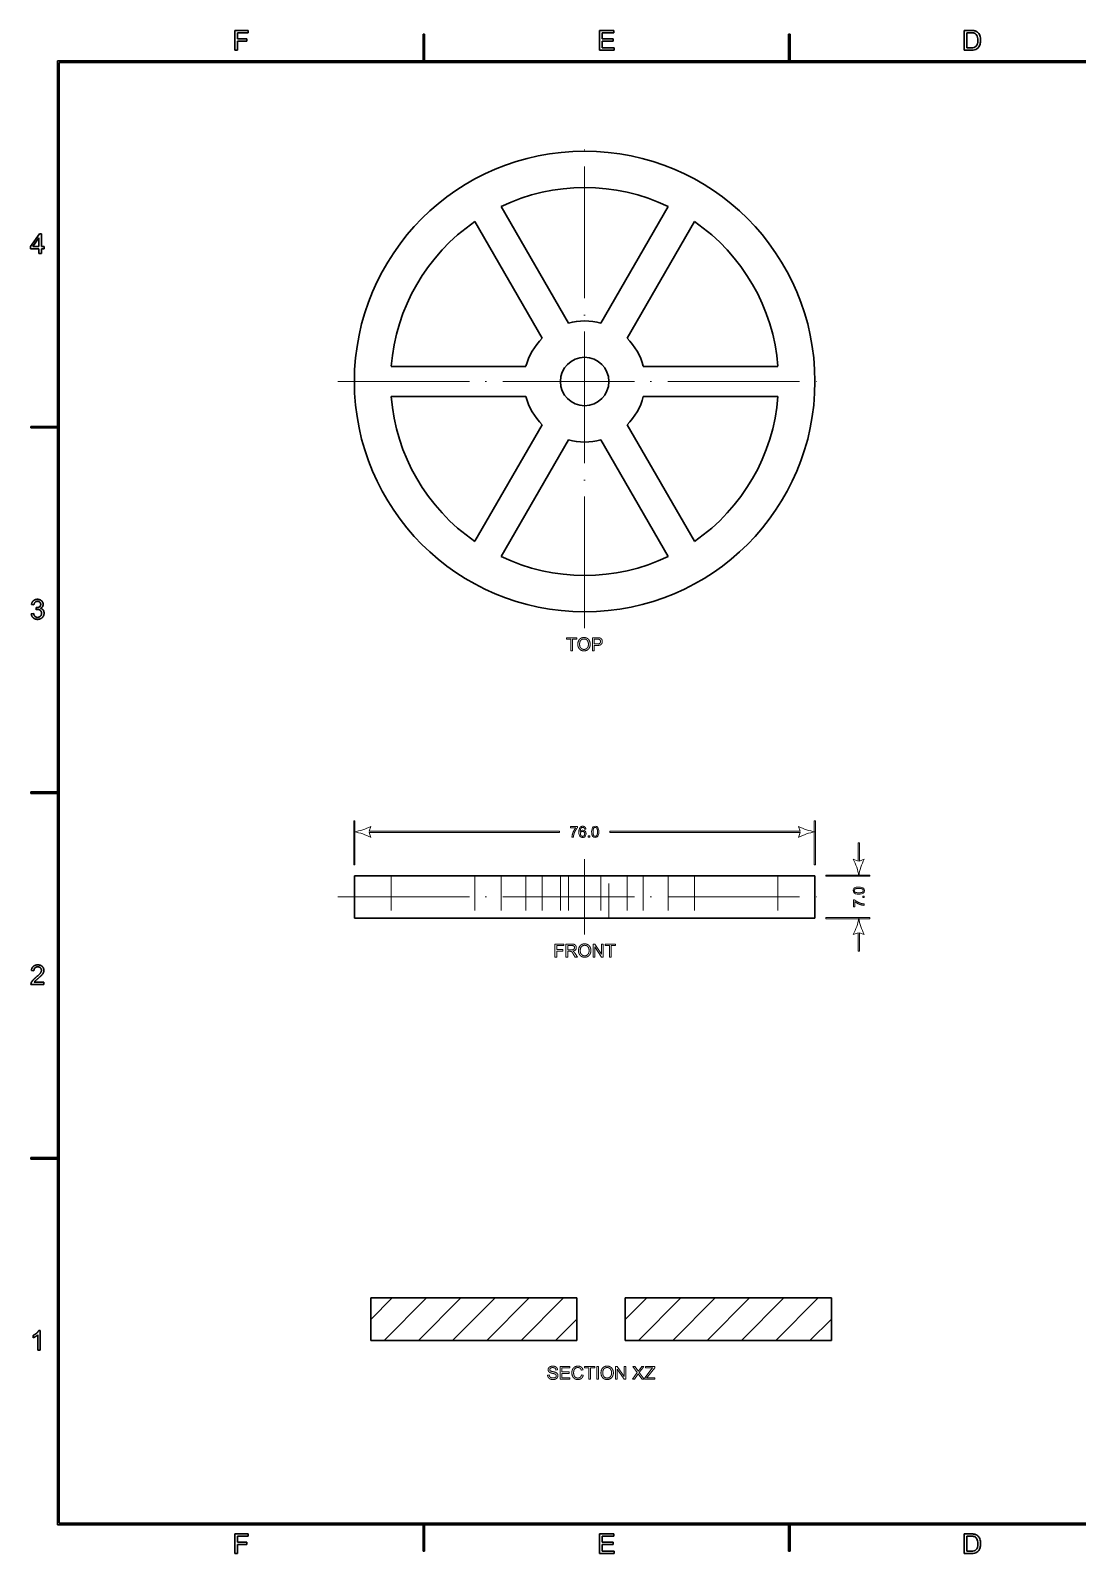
# Model space of a CAD drawing. Header units: millimetres. Extents: x -205 to 205, y -139 to 139.
# Drawn here: x -205.1 to -14.1, y -138.7 to 139 of the extents above; entities that cross this region are included whole.
import ezdxf

# ---------------------------------------------------------------- set-up
doc = ezdxf.new("R2010")
doc.units = ezdxf.units.MM
doc.linetypes.add('ACAD_ISO04W100', pattern=[30, 24, -3, 0, -3])
doc.linetypes.add('HIDDEN', pattern=[9.525, 6.35, -3.175])
for name, color, linetype, lineweight in [('center', 7, 'ACAD_ISO04W100', 13), ('dimensions', 7, 'Continuous', 18), ('hatch', 7, 'Continuous', 13), ('hidden', 7, 'HIDDEN', 18), ('visible', 7, 'Continuous', 30)]:
    doc.layers.add(name, color=color, linetype=linetype, lineweight=lineweight)

msp = doc.modelspace()

# ---------------------------------------------------------------- linework, layer by layer
at = {"layer": 'center'}
for p, q in [((-104, 30), (-104, 120)), ((-149, 75), (-59, 75)), ((-104, -25.87), (-104, -12.13)), ((-149, -19), (-59, -19))]:
    msp.add_line(p, q, dxfattribs=at)
at = {"layer": 'dimensions'}
for p, q in [((-107.28, 28.27), (-107.28, 27.99)), ((-105.41, 28.27), (-107.28, 28.27)), ((-107.28, 27.99), (-106.51, 27.99)), ((-106.51, 27.99), (-106.51, 25.91)), ((-106.19, 27.99), (-105.41, 27.99)), ((-106.19, 25.91), (-106.19, 27.99)), ((-105.41, 27.99), (-105.41, 28.27)), ((-102.58, 28.27), (-102.58, 25.91)), ((-101.69, 28.27), (-102.58, 28.27)), ((-102.27, 27.15), (-102.27, 27.99)), ((-102.27, 27.99), (-101.67, 27.99)), ((-106.51, 25.91), (-106.19, 25.91)), ((-102.58, 25.91), (-102.27, 25.91)), ((-101.66, 27.15), (-102.27, 27.15)), ((-102.27, 26.87), (-101.67, 26.87)), ((-102.27, 25.91), (-102.27, 26.87)), ((-146.11, -5.13), (-146.11, -13.13)), ((-145.89, -5.13), (-146.11, -5.13)), ((-145.89, -13.13), (-145.89, -5.13)), ((-62.11, -5.13), (-62.11, -13.13)), ((-61.89, -5.13), (-62.11, -5.13)), ((-61.89, -13.13), (-61.89, -5.13)), ((-143.33, -7.02), (-143, -6.13)), ((-108.59, -7.02), (-143.33, -7.02)), ((-143, -8.13), (-143.33, -7.24)), ((-143.33, -7.24), (-108.59, -7.24)), ((-108.59, -7.24), (-108.59, -7.02)), ((-106.59, -6.14), (-106.59, -6.38)), ((-105.29, -6.14), (-106.59, -6.14)), ((-106.59, -6.38), (-105.61, -6.38)), ((-106.31, -8.12), (-106.06, -8.12)), ((-105.29, -6.33), (-105.29, -6.14)), ((-104.02, -6.63), (-103.77, -6.61)), ((-103.36, -7.84), (-103.36, -8.12)), ((-103.08, -7.84), (-103.36, -7.84)), ((-103.36, -8.12), (-103.08, -8.12)), ((-103.08, -8.12), (-103.08, -7.84)), ((-64.67, -7.02), (-99.41, -7.02)), ((-99.41, -7.02), (-99.41, -7.24)), ((-99.41, -7.24), (-64.67, -7.24)), ((-65, -6.13), (-64.67, -7.02)), ((-64.67, -7.24), (-65, -8.13)), ((-53.89, -9.13), (-54.11, -9.13)), ((-54.11, -9.13), (-54.11, -12.47)), ((-53.89, -12.47), (-53.89, -9.13)), ((-146.11, -13.13), (-145.89, -13.13)), ((-62.11, -13.13), (-61.89, -13.13)), ((-54.11, -12.47), (-55, -12.13)), ((-53, -12.13), (-53.89, -12.47)), ((-52, -15.02), (-60, -15.02)), ((-60, -15.02), (-60, -15.24)), ((-60, -15.24), (-52, -15.24)), ((-52, -15.24), (-52, -15.02)), ((-53.29, -18.85), (-53.29, -19.13)), ((-53.01, -18.85), (-53.29, -18.85)), ((-53.29, -19.13), (-53.01, -19.13)), ((-53.01, -19.13), (-53.01, -18.85)), ((-54.99, -19.52), (-54.99, -20.81)), ((-54.8, -19.52), (-54.99, -19.52)), ((-54.99, -20.81), (-54.75, -20.81)), ((-54.75, -20.81), (-54.75, -19.83)), ((-53.01, -20.53), (-53.01, -20.28)), ((-52, -22.76), (-60, -22.76)), ((-60, -22.76), (-60, -22.98)), ((-60, -22.98), (-52, -22.98)), ((-52, -22.98), (-52, -22.76)), ((-109.41, -27.6), (-109.41, -29.96)), ((-107.82, -27.6), (-109.41, -27.6)), ((-107.82, -27.88), (-107.82, -27.6)), ((-107.41, -27.6), (-107.41, -29.96)), ((-106.36, -27.6), (-107.41, -27.6)), ((-102.47, -27.6), (-102.47, -29.96)), ((-102.14, -27.6), (-102.47, -27.6)), ((-100.9, -29.45), (-102.14, -27.6)), ((-100.9, -27.6), (-100.9, -29.45)), ((-100.6, -27.6), (-100.9, -27.6)), ((-100.6, -29.96), (-100.6, -27.6)), ((-100.26, -27.6), (-100.26, -27.88)), ((-98.38, -27.6), (-100.26, -27.6)), ((-98.38, -27.88), (-98.38, -27.6)), ((-55, -25.87), (-54.11, -25.53)), ((-54.11, -25.53), (-54.11, -28.87)), ((-53.89, -28.87), (-53.89, -25.53)), ((-53.89, -25.53), (-53, -25.87)), ((-109.41, -29.96), (-109.1, -29.96)), ((-109.1, -27.88), (-107.82, -27.88)), ((-109.1, -28.61), (-109.1, -27.88)), ((-107.99, -28.61), (-109.1, -28.61)), ((-109.1, -28.89), (-107.99, -28.89)), ((-109.1, -29.96), (-109.1, -28.89)), ((-107.99, -28.89), (-107.99, -28.61)), ((-107.41, -29.96), (-107.09, -29.96)), ((-107.09, -28.64), (-107.09, -27.86)), ((-107.09, -27.86), (-106.35, -27.86)), ((-106.42, -28.64), (-107.09, -28.64)), ((-107.09, -28.91), (-106.73, -28.91)), ((-107.09, -29.96), (-107.09, -28.91)), ((-106.03, -29.47), (-105.72, -29.96)), ((-105.33, -29.96), (-105.74, -29.32)), ((-105.72, -29.96), (-105.33, -29.96)), ((-102.47, -29.96), (-102.17, -29.96)), ((-102.17, -28.1), (-100.92, -29.96)), ((-102.17, -29.96), (-102.17, -28.1)), ((-100.92, -29.96), (-100.6, -29.96)), ((-100.26, -27.88), (-99.48, -27.88)), ((-99.48, -27.88), (-99.48, -29.96)), ((-99.48, -29.96), (-99.17, -29.96)), ((-99.17, -27.88), (-98.38, -27.88)), ((-99.17, -29.96), (-99.17, -27.88)), ((-54.11, -28.87), (-53.89, -28.87)), ((-109.24, -105.28), (-108.94, -105.26)), ((-108.44, -104.6), (-108.44, -106.96)), ((-106.73, -104.6), (-108.44, -104.6)), ((-108.13, -104.88), (-106.73, -104.88)), ((-108.13, -105.6), (-108.13, -104.88)), ((-106.73, -104.88), (-106.73, -104.6)), ((-104.59, -105.32), (-104.29, -105.24)), ((-104.04, -104.6), (-104.04, -104.88)), ((-102.17, -104.6), (-104.04, -104.6)), ((-104.04, -104.88), (-103.26, -104.88)), ((-103.26, -104.88), (-103.26, -106.96)), ((-102.95, -104.88), (-102.17, -104.88)), ((-102.95, -106.96), (-102.95, -104.88)), ((-102.17, -104.88), (-102.17, -104.6)), ((-101.79, -104.6), (-101.79, -106.96)), ((-101.48, -104.6), (-101.79, -104.6)), ((-101.48, -106.96), (-101.48, -104.6)), ((-98.36, -104.6), (-98.36, -106.96)), ((-98.04, -104.6), (-98.36, -104.6)), ((-98.06, -105.1), (-96.82, -106.96)), ((-98.06, -106.96), (-98.06, -105.1)), ((-96.8, -106.45), (-98.04, -104.6)), ((-96.8, -104.6), (-96.8, -106.45)), ((-96.5, -104.6), (-96.8, -104.6)), ((-96.5, -106.96), (-96.5, -104.6)), ((-95.19, -104.6), (-94.39, -105.73)), ((-94.82, -104.6), (-95.19, -104.6)), ((-94.39, -105.2), (-94.82, -104.6)), ((-94.03, -105.71), (-93.2, -104.6)), ((-93.54, -104.6), (-94.02, -105.22)), ((-93.2, -104.6), (-93.54, -104.6)), ((-91.84, -105.16), (-93.05, -106.67)), ((-92.91, -104.6), (-92.91, -104.88)), ((-91.22, -104.6), (-92.91, -104.6)), ((-92.91, -104.88), (-91.59, -104.88)), ((-92.55, -106.51), (-91.22, -104.88)), ((-91.22, -104.88), (-91.22, -104.6)), ((-110.46, -106.17), (-110.75, -106.2)), ((-108.44, -106.96), (-106.68, -106.96)), ((-106.82, -105.6), (-108.13, -105.6)), ((-108.13, -105.88), (-106.82, -105.88)), ((-108.13, -106.68), (-108.13, -105.88)), ((-106.68, -106.68), (-108.13, -106.68)), ((-106.82, -105.88), (-106.82, -105.6)), ((-106.68, -106.96), (-106.68, -106.68)), ((-104.25, -106.21), (-104.56, -106.13)), ((-103.26, -106.96), (-102.95, -106.96)), ((-101.79, -106.96), (-101.48, -106.96)), ((-98.36, -106.96), (-98.06, -106.96)), ((-96.82, -106.96), (-96.5, -106.96)), ((-94.39, -105.73), (-95.3, -106.96)), ((-95.3, -106.96), (-94.93, -106.96)), ((-94.93, -106.96), (-94.33, -106.14)), ((-94.12, -106.12), (-93.52, -106.96)), ((-93.14, -106.96), (-94.03, -105.71)), ((-93.52, -106.96), (-93.14, -106.96)), ((-93.05, -106.67), (-93.05, -106.96)), ((-93.05, -106.96), (-91.18, -106.96)), ((-92.69, -106.68), (-92.55, -106.51)), ((-91.18, -106.68), (-92.69, -106.68)), ((-91.18, -106.96), (-91.18, -106.68))]:
    msp.add_line(p, q, dxfattribs=at)
for centre, start, end in [((-147.67, 2.87), -80.5377, -62.5924), ((-147.67, -17.13), 62.5924, 80.5377), ((-60.33, 2.87), -117.4076, -99.4623), ((-60.33, -17.13), 99.4623, 117.4076), ((-64, -16.8), 9.4623, 27.4076), ((-44, -16.8), 152.5924, 170.5377), ((-64, -21.2), -27.4076, -9.4623), ((-44, -21.2), -170.5377, -152.5924)]:
    msp.add_arc(centre, 10.14, start, end, dxfattribs=at)
for points in [[(-105.25, 27.06), (-105.25, 27.65), (-104.93, 27.98)], [(-104.93, 27.98), (-104.61, 28.31), (-104.12, 28.31)], [(-104.68, 27.82), (-104.92, 27.59), (-104.92, 27.06)], [(-104.11, 28.04), (-104.45, 28.04), (-104.68, 27.82)], [(-104.12, 28.31), (-103.79, 28.31), (-103.53, 28.16)], [(-103.69, 27.93), (-103.88, 28.04), (-104.11, 28.04)], [(-103.41, 27.59), (-103.5, 27.81), (-103.69, 27.93)], [(-103.53, 28.16), (-103.26, 28), (-103.13, 27.72)], [(-101.69, 28.27), (-101.46, 28.27), (-101.33, 28.25)], [(-101.38, 27.97), (-101.45, 27.99), (-101.67, 27.99)], [(-101.18, 27.83), (-101.25, 27.94), (-101.38, 27.97)], [(-101.33, 28.25), (-101.16, 28.22), (-101.04, 28.14)], [(-101.1, 27.58), (-101.1, 27.73), (-101.18, 27.83)], [(-101.04, 28.14), (-100.92, 28.06), (-100.85, 27.91)], [(-100.85, 27.91), (-100.78, 27.76), (-100.78, 27.59)], [(-105.11, 26.47), (-105.25, 26.75), (-105.25, 27.06)], [(-104.71, 26.03), (-104.98, 26.19), (-105.11, 26.47)], [(-104.92, 27.06), (-104.92, 26.63), (-104.69, 26.38)], [(-104.12, 25.87), (-104.45, 25.87), (-104.71, 26.03)], [(-104.69, 26.38), (-104.46, 26.14), (-104.12, 26.14)], [(-104.12, 26.14), (-103.77, 26.14), (-103.54, 26.39)], [(-103.54, 26.02), (-103.81, 25.87), (-104.12, 25.87)], [(-103.54, 26.39), (-103.31, 26.63), (-103.31, 27.09)], [(-103.13, 26.44), (-103.28, 26.16), (-103.54, 26.02)], [(-103.31, 27.09), (-103.31, 27.38), (-103.41, 27.59)], [(-103.13, 27.72), (-102.99, 27.44), (-102.99, 27.09)], [(-102.99, 27.09), (-102.99, 26.73), (-103.13, 26.44)], [(-100.97, 27.08), (-101.16, 26.87), (-101.67, 26.87)], [(-101.66, 27.15), (-101.36, 27.15), (-101.23, 27.26)], [(-101.23, 27.26), (-101.1, 27.37), (-101.1, 27.58)], [(-100.78, 27.59), (-100.78, 27.29), (-100.97, 27.08)], [(-105.96, -7.57), (-106.04, -7.82), (-106.06, -8.12)], [(-104.02, -6.63), (-104.05, -6.48), (-104.11, -6.42)], [(-53.56, -20.19), (-53.31, -20.26), (-53.01, -20.28)], [(-106.36, -27.6), (-106.04, -27.6), (-105.88, -27.66)], [(-105.88, -27.66), (-105.72, -27.72), (-105.62, -27.88)], [(-104.81, -27.89), (-104.49, -27.55), (-103.99, -27.55)], [(-103.99, -27.55), (-103.67, -27.55), (-103.4, -27.71)], [(-103.4, -27.71), (-103.14, -27.87), (-103, -28.15)], [(-106.56, -28.92), (-106.61, -28.91), (-106.73, -28.91)], [(-106.42, -28.98), (-106.49, -28.94), (-106.56, -28.92)], [(-106.42, -28.64), (-106.21, -28.64), (-106.09, -28.59)], [(-106.26, -29.14), (-106.35, -29.03), (-106.42, -28.98)], [(-105.96, -27.97), (-106.08, -27.86), (-106.35, -27.86)], [(-106.03, -29.47), (-106.17, -29.25), (-106.26, -29.14)], [(-105.68, -28.66), (-105.84, -28.84), (-106.18, -28.88)], [(-106.18, -28.88), (-106.06, -28.94), (-106, -29)], [(-106.09, -28.59), (-105.97, -28.55), (-105.9, -28.45)], [(-106, -29), (-105.86, -29.13), (-105.74, -29.32)], [(-105.84, -28.24), (-105.84, -28.07), (-105.96, -27.97)], [(-105.9, -28.45), (-105.84, -28.36), (-105.84, -28.24)], [(-105.52, -28.24), (-105.52, -28.49), (-105.68, -28.66)], [(-105.62, -27.88), (-105.52, -28.05), (-105.52, -28.24)], [(-105.12, -28.81), (-105.12, -28.22), (-104.81, -27.89)], [(-104.99, -29.4), (-105.12, -29.12), (-105.12, -28.81)], [(-104.59, -29.84), (-104.85, -29.68), (-104.99, -29.4)], [(-104.56, -28.05), (-104.8, -28.28), (-104.8, -28.81)], [(-104.8, -28.81), (-104.8, -29.24), (-104.57, -29.49)], [(-103.99, -30), (-104.33, -30), (-104.59, -29.84)], [(-104.57, -29.49), (-104.34, -29.73), (-104, -29.73)], [(-103.99, -27.82), (-104.32, -27.82), (-104.56, -28.05)], [(-104, -29.73), (-103.64, -29.73), (-103.42, -29.48)], [(-103.57, -27.94), (-103.76, -27.82), (-103.99, -27.82)], [(-103.42, -29.85), (-103.69, -30), (-103.99, -30)], [(-103.28, -28.28), (-103.38, -28.06), (-103.57, -27.94)], [(-103.42, -29.48), (-103.19, -29.23), (-103.19, -28.78)], [(-103.01, -29.42), (-103.15, -29.71), (-103.42, -29.85)], [(-103.19, -28.78), (-103.19, -28.49), (-103.28, -28.28)], [(-102.86, -28.78), (-102.86, -29.14), (-103.01, -29.42)], [(-103, -28.15), (-102.86, -28.43), (-102.86, -28.78)], [(-110.66, -105.21), (-110.66, -105.03), (-110.56, -104.87)], [(-110.58, -105.5), (-110.66, -105.37), (-110.66, -105.21)], [(-110.33, -105.72), (-110.5, -105.63), (-110.58, -105.5)], [(-110.56, -104.87), (-110.46, -104.72), (-110.26, -104.64)], [(-110.23, -104.94), (-110.36, -105.04), (-110.36, -105.19)], [(-110.36, -105.19), (-110.36, -105.31), (-110.27, -105.4)], [(-110.27, -105.4), (-110.18, -105.48), (-109.8, -105.56)], [(-110.26, -104.64), (-110.07, -104.56), (-109.83, -104.56)], [(-109.82, -104.83), (-110.1, -104.83), (-110.23, -104.94)], [(-109.83, -104.56), (-109.57, -104.56), (-109.37, -104.64)], [(-109.41, -104.95), (-109.55, -104.83), (-109.82, -104.83)], [(-109.24, -105.28), (-109.27, -105.06), (-109.41, -104.95)], [(-109.37, -104.64), (-109.17, -104.73), (-109.06, -104.89)], [(-109.06, -104.89), (-108.95, -105.05), (-108.94, -105.26)], [(-106.33, -105.76), (-106.33, -105.39), (-106.19, -105.12)], [(-106.19, -105.12), (-106.05, -104.84), (-105.79, -104.7)], [(-105.94, -105.3), (-106.01, -105.52), (-106.01, -105.76)], [(-105.68, -104.95), (-105.86, -105.08), (-105.94, -105.3)], [(-105.79, -104.7), (-105.53, -104.56), (-105.22, -104.56)], [(-105.23, -104.82), (-105.5, -104.82), (-105.68, -104.95)], [(-104.83, -104.94), (-104.99, -104.82), (-105.23, -104.82)], [(-105.22, -104.56), (-104.86, -104.56), (-104.62, -104.74)], [(-104.59, -105.32), (-104.68, -105.06), (-104.83, -104.94)], [(-104.62, -104.74), (-104.38, -104.92), (-104.29, -105.24)], [(-101.02, -105.81), (-101.02, -105.22), (-100.71, -104.89)], [(-100.71, -104.89), (-100.39, -104.55), (-99.89, -104.55)], [(-100.46, -105.05), (-100.7, -105.28), (-100.7, -105.81)], [(-99.89, -104.82), (-100.22, -104.82), (-100.46, -105.05)], [(-99.89, -104.55), (-99.57, -104.55), (-99.3, -104.71)], [(-99.47, -104.94), (-99.66, -104.82), (-99.89, -104.82)], [(-99.18, -105.28), (-99.28, -105.06), (-99.47, -104.94)], [(-99.3, -104.71), (-99.04, -104.87), (-98.9, -105.15)], [(-99.09, -105.78), (-99.09, -105.49), (-99.18, -105.28)], [(-98.9, -105.15), (-98.76, -105.43), (-98.76, -105.78)], [(-94.39, -105.2), (-94.26, -105.39), (-94.2, -105.49)], [(-94.2, -105.49), (-94.12, -105.36), (-94.02, -105.22)], [(-91.84, -105.16), (-91.71, -104.99), (-91.59, -104.88)], [(-110.62, -106.62), (-110.75, -106.44), (-110.75, -106.2)], [(-110.28, -106.91), (-110.5, -106.81), (-110.62, -106.62)], [(-110.46, -106.17), (-110.44, -106.35), (-110.36, -106.46)], [(-110.36, -106.46), (-110.28, -106.58), (-110.12, -106.65)], [(-109.87, -105.87), (-110.2, -105.79), (-110.33, -105.72)], [(-109.75, -107), (-110.07, -107), (-110.28, -106.91)], [(-110.12, -106.65), (-109.96, -106.72), (-109.76, -106.72)], [(-109.45, -105.98), (-109.55, -105.95), (-109.87, -105.87)], [(-109.8, -105.56), (-109.42, -105.65), (-109.27, -105.71)], [(-109.76, -106.72), (-109.58, -106.72), (-109.44, -106.67)], [(-109.29, -106.91), (-109.49, -107), (-109.75, -107)], [(-109.24, -106.12), (-109.3, -106.04), (-109.45, -105.98)], [(-109.44, -106.67), (-109.31, -106.61), (-109.24, -106.52)], [(-108.98, -106.65), (-109.09, -106.81), (-109.29, -106.91)], [(-109.27, -105.71), (-109.07, -105.81), (-108.97, -105.96)], [(-109.17, -106.32), (-109.17, -106.21), (-109.24, -106.12)], [(-109.24, -106.52), (-109.17, -106.43), (-109.17, -106.32)], [(-108.87, -106.29), (-108.87, -106.48), (-108.98, -106.65)], [(-108.97, -105.96), (-108.87, -106.1), (-108.87, -106.29)], [(-106.21, -106.39), (-106.33, -106.1), (-106.33, -105.76)], [(-105.85, -106.84), (-106.08, -106.69), (-106.21, -106.39)], [(-106.01, -105.76), (-106.01, -106.06), (-105.92, -106.28)], [(-105.92, -106.28), (-105.84, -106.51), (-105.65, -106.62)], [(-105.22, -107), (-105.61, -107), (-105.85, -106.84)], [(-105.65, -106.62), (-105.47, -106.73), (-105.25, -106.73)], [(-105.25, -106.73), (-104.99, -106.73), (-104.81, -106.58)], [(-104.6, -106.8), (-104.86, -107), (-105.22, -107)], [(-104.81, -106.58), (-104.62, -106.43), (-104.56, -106.13)], [(-104.25, -106.21), (-104.34, -106.59), (-104.6, -106.8)], [(-100.89, -106.4), (-101.02, -106.12), (-101.02, -105.81)], [(-100.49, -106.84), (-100.75, -106.68), (-100.89, -106.4)], [(-100.7, -105.81), (-100.7, -106.24), (-100.47, -106.49)], [(-99.89, -107), (-100.23, -107), (-100.49, -106.84)], [(-100.47, -106.49), (-100.24, -106.73), (-99.9, -106.73)], [(-99.9, -106.73), (-99.54, -106.73), (-99.31, -106.48)], [(-99.32, -106.85), (-99.59, -107), (-99.89, -107)], [(-98.91, -106.42), (-99.05, -106.71), (-99.32, -106.85)], [(-99.31, -106.48), (-99.09, -106.23), (-99.09, -105.78)], [(-98.76, -105.78), (-98.76, -106.14), (-98.91, -106.42)], [(-94.22, -105.96), (-94.3, -106.09), (-94.33, -106.14)], [(-94.12, -106.12), (-94.17, -106.04), (-94.22, -105.96)]]:
    msp.add_open_spline(points, degree=2, dxfattribs=at)
for points, degree, knots in [([(-105.61, -6.38), (-105.8, -6.59), (-105.96, -6.9), (-106.13, -7.21), (-106.22, -7.55), (-106.31, -7.88), (-106.31, -8.12)], 2, [0, 0, 0, 1, 1, 2, 2, 3, 3, 3]), ([(-105.96, -7.57), (-105.86, -7.21), (-105.67, -6.88), (-105.49, -6.54), (-105.29, -6.33)], 2, [0, 0, 0, 1, 1, 2, 2, 2]), ([(-104.85, -6.34), (-104.99, -6.51), (-105.06, -6.8), (-105.06, -7.18), (-105.06, -7.53), (-105, -7.78), (-104.87, -7.93), (-104.74, -8.08), (-104.57, -8.15), (-104.37, -8.15), (-104.25, -8.15), (-104.14, -8.13), (-104.04, -8.07), (-103.95, -8.01), (-103.87, -7.93), (-103.82, -7.82), (-103.77, -7.71), (-103.74, -7.6), (-103.74, -7.47), (-103.74, -7.28), (-103.8, -7.12), (-103.91, -7), (-104.03, -6.88), (-104.17, -6.82), (-104.33, -6.82), (-104.52, -6.82), (-104.7, -6.91), (-104.82, -7.09)], 3, [0, 0, 0, 0, 1, 1, 1, 1.894118, 1.894118, 1.894118, 2.788235, 2.788235, 2.788235, 3.312784, 3.312784, 3.312784, 3.837333, 3.837333, 3.837333, 4.361882, 4.361882, 4.361882, 5.160109, 5.160109, 5.160109, 5.958336, 5.958336, 5.958336, 6.871862, 6.871862, 6.871862, 6.871862]), ([(-103.77, -6.61), (-103.8, -6.37), (-103.95, -6.24), (-104.11, -6.11), (-104.34, -6.11), (-104.66, -6.11), (-104.85, -6.34)], 2, [0, 0, 0, 1, 1, 2, 2, 3.34104, 3.34104, 3.34104]), ([(-104.82, -7.09), (-104.81, -6.79), (-104.75, -6.62), (-104.68, -6.46), (-104.56, -6.38)], 2, [0, 0, 0, 1, 1, 2, 2, 2]), ([(-104.78, -7.47), (-104.78, -7.28), (-104.66, -7.16), (-104.55, -7.04), (-104.38, -7.04), (-104.21, -7.04), (-104.1, -7.16), (-103.99, -7.28), (-103.99, -7.48), (-103.99, -7.7), (-104.1, -7.83), (-104.21, -7.95), (-104.37, -7.95), (-104.48, -7.95), (-104.57, -7.89), (-104.67, -7.83), (-104.72, -7.71), (-104.78, -7.6), (-104.78, -7.47)], 2, [0, 0, 0, 1, 1, 2, 2, 3.008197, 3.008197, 4.016393, 4.016393, 5.064387, 5.064387, 6.112381, 6.112381, 6.82943, 6.82943, 7.546478, 7.546478, 8.263527, 8.263527, 8.263527]), ([(-104.56, -6.38), (-104.48, -6.31), (-104.36, -6.31), (-104.21, -6.31), (-104.11, -6.42)], 2, [0, 0, 0, 1, 1, 2.244186, 2.244186, 2.244186]), ([(-102.52, -7.95), (-102.41, -8.09), (-102.26, -8.15), (-102.06, -8.15), (-101.77, -8.16), (-101.58, -7.99), (-101.48, -7.7), (-101.43, -7.56), (-101.41, -7.37), (-101.41, -7.13), (-101.41, -6.93), (-101.42, -6.78), (-101.45, -6.66), (-101.51, -6.42), (-101.62, -6.26), (-101.78, -6.17), (-101.86, -6.13), (-101.95, -6.11), (-102.06, -6.11), (-102.21, -6.11), (-102.33, -6.15), (-102.42, -6.23), (-102.52, -6.3), (-102.59, -6.42), (-102.64, -6.56), (-102.69, -6.7), (-102.72, -6.9), (-102.72, -7.13), (-102.72, -7.51), (-102.65, -7.78), (-102.52, -7.95)], 3, [0, 0, 0, 0, 1, 1, 1, 2.518868, 2.518868, 2.518868, 3.278302, 3.278302, 3.278302, 3.919994, 3.919994, 3.919994, 5.203379, 5.203379, 5.203379, 5.845071, 5.845071, 5.845071, 6.715162, 6.715162, 6.715162, 7.585253, 7.585253, 7.585253, 8.455345, 8.455345, 8.455345, 9.837451, 9.837451, 9.837451, 9.837451]), ([(-102.34, -6.46), (-102.23, -6.31), (-102.06, -6.31), (-101.89, -6.31), (-101.78, -6.47), (-101.66, -6.64), (-101.66, -7.13), (-101.66, -7.62), (-101.78, -7.79), (-101.89, -7.95), (-102.06, -7.95), (-102.23, -7.95), (-102.35, -7.79), (-102.46, -7.63), (-102.46, -7.13), (-102.46, -6.64), (-102.34, -6.46)], 2, [0, 0, 0, 1, 1, 2.016129, 2.016129, 3.032258, 3.032258, 4.042773, 4.042773, 5.053288, 5.053288, 6.063803, 6.063803, 7.074318, 7.074318, 8.084833, 8.084833, 8.084833]), ([(-53.18, -18.3), (-53.05, -18.19), (-52.98, -18.03), (-52.98, -17.84), (-52.97, -17.55), (-53.14, -17.36), (-53.43, -17.26), (-53.57, -17.21), (-53.76, -17.19), (-54, -17.19), (-54.2, -17.19), (-54.36, -17.2), (-54.47, -17.23), (-54.71, -17.29), (-54.87, -17.39), (-54.96, -17.56), (-55, -17.64), (-55.02, -17.73), (-55.02, -17.84), (-55.02, -17.99), (-54.98, -18.11), (-54.91, -18.2), (-54.83, -18.3), (-54.72, -18.37), (-54.57, -18.42), (-54.43, -18.47), (-54.24, -18.49), (-54, -18.49), (-53.62, -18.49), (-53.35, -18.43), (-53.18, -18.3)], 3, [0, 0, 0, 0, 1, 1, 1, 2.518868, 2.518868, 2.518868, 3.278302, 3.278302, 3.278302, 3.919994, 3.919994, 3.919994, 5.203379, 5.203379, 5.203379, 5.845071, 5.845071, 5.845071, 6.715162, 6.715162, 6.715162, 7.585253, 7.585253, 7.585253, 8.455345, 8.455345, 8.455345, 9.837451, 9.837451, 9.837451, 9.837451]), ([(-54.68, -18.11), (-54.82, -18.01), (-54.82, -17.84), (-54.82, -17.67), (-54.66, -17.56), (-54.49, -17.44), (-54, -17.44), (-53.51, -17.44), (-53.34, -17.56), (-53.18, -17.67), (-53.18, -17.84), (-53.18, -18.01), (-53.34, -18.13), (-53.51, -18.24), (-54, -18.24), (-54.49, -18.24), (-54.68, -18.11)], 2, [0, 0, 0, 1, 1, 2.016129, 2.016129, 3.032258, 3.032258, 4.042773, 4.042773, 5.053288, 5.053288, 6.063803, 6.063803, 7.074318, 7.074318, 8.084833, 8.084833, 8.084833]), ([(-53.56, -20.19), (-53.92, -20.08), (-54.26, -19.89), (-54.59, -19.71), (-54.8, -19.52)], 2, [0, 0, 0, 1, 1, 2, 2, 2]), ([(-54.75, -19.83), (-54.54, -20.02), (-54.23, -20.18), (-53.92, -20.35), (-53.58, -20.44), (-53.25, -20.53), (-53.01, -20.53)], 2, [0, 0, 0, 1, 1, 2, 2, 3, 3, 3])]:
    msp.add_open_spline(points, degree=degree, knots=knots, dxfattribs=at)
at = {"layer": 'hatch'}
for p, q in [((-143, -96.03), (-139.1, -92.13)), ((-140.58, -99.87), (-132.85, -92.13)), ((-134.33, -99.87), (-126.59, -92.13)), ((-128.08, -99.87), (-120.34, -92.13)), ((-121.83, -99.87), (-114.09, -92.13)), ((-115.57, -99.87), (-107.84, -92.13)), ((-96.58, -96.03), (-92.68, -92.13)), ((-94.16, -99.87), (-86.43, -92.13)), ((-87.91, -99.87), (-80.17, -92.13)), ((-81.66, -99.87), (-73.92, -92.13)), ((-75.41, -99.87), (-67.67, -92.13)), ((-69.15, -99.87), (-61.42, -92.13)), ((-109.32, -99.87), (-105.42, -95.97)), ((-62.9, -99.87), (-59, -95.97))]:
    msp.add_line(p, q, dxfattribs=at)
at = {"layer": 'hidden'}
for p, q in [((-139.26, -15.13), (-139.26, -22.87)), ((-114.7, -15.13), (-139.26, -15.13)), ((-139.26, -15.13), (-139.26, -22.87)), ((-114.7, -15.13), (-139.26, -15.13)), ((-124.02, -15.13), (-124.02, -22.87)), ((-111.74, -15.13), (-124.02, -15.13)), ((-124.02, -15.13), (-124.02, -22.87)), ((-111.74, -15.13), (-124.02, -15.13)), ((-119.24, -15.13), (-119.24, -22.87)), ((-106.96, -15.13), (-119.24, -15.13)), ((-119.24, -15.13), (-119.24, -22.87)), ((-106.96, -15.13), (-119.24, -15.13)), ((-114.7, -15.13), (-114.7, -22.87)), ((-114.7, -15.13), (-114.7, -22.87)), ((-111.74, -15.13), (-111.74, -22.87)), ((-111.74, -15.13), (-111.74, -22.87)), ((-108.42, -15.13), (-108.42, -22.87)), ((-106.96, -15.13), (-106.96, -22.87)), ((-106.96, -15.13), (-106.96, -22.87)), ((-101.04, -15.13), (-101.04, -22.87)), ((-101.04, -15.13), (-88.76, -15.13)), ((-101.04, -15.13), (-101.04, -22.87)), ((-101.04, -15.13), (-88.76, -15.13)), ((-99.58, -22.87), (-99.58, -15.13)), ((-96.26, -15.13), (-96.26, -22.87)), ((-96.26, -15.13), (-96.26, -22.87)), ((-96.26, -15.13), (-83.98, -15.13)), ((-96.26, -15.13), (-83.98, -15.13)), ((-93.3, -15.13), (-68.74, -15.13)), ((-93.3, -15.13), (-93.3, -22.87)), ((-93.3, -15.13), (-93.3, -22.87)), ((-93.3, -15.13), (-68.74, -15.13)), ((-88.76, -15.13), (-88.76, -22.87)), ((-88.76, -15.13), (-88.76, -22.87)), ((-83.98, -15.13), (-83.98, -22.87)), ((-83.98, -15.13), (-83.98, -22.87)), ((-68.74, -15.13), (-68.74, -22.87)), ((-68.74, -15.13), (-68.74, -22.87)), ((-114.7, -22.87), (-139.26, -22.87)), ((-114.7, -22.87), (-139.26, -22.87)), ((-111.74, -22.87), (-124.02, -22.87)), ((-111.74, -22.87), (-124.02, -22.87)), ((-106.96, -22.87), (-119.24, -22.87)), ((-106.96, -22.87), (-119.24, -22.87)), ((-101.04, -22.87), (-88.76, -22.87)), ((-101.04, -22.87), (-88.76, -22.87)), ((-96.26, -22.87), (-83.98, -22.87)), ((-96.26, -22.87), (-83.98, -22.87)), ((-93.3, -22.87), (-68.74, -22.87)), ((-93.3, -22.87), (-68.74, -22.87))]:
    msp.add_line(p, q, dxfattribs=at)
for points, degree in [([(-62, -15.13), (-63.05, -15.13), (-66.16, -15.13), (-71.16, -15.13), (-77.81, -15.13), (-85.78, -15.13), (-94.65, -15.13), (-104, -15.13), (-113.35, -15.13), (-122.22, -15.13), (-130.19, -15.13), (-136.84, -15.13), (-141.84, -15.13), (-144.95, -15.13), (-146, -15.13)], 1), ([(-139.26, -15.13), (-139.01, -15.13), (-138.62, -15.13), (-138.1, -15.13), (-137.43, -15.13), (-136.63, -15.13), (-135.69, -15.13), (-134.63, -15.13), (-133.44, -15.13), (-132.14, -15.13), (-130.72, -15.13), (-129.19, -15.13), (-127.56, -15.13), (-125.84, -15.13), (-124.02, -15.13)], 1), ([(-124.02, -15.13), (-125.84, -15.13), (-127.56, -15.13), (-129.19, -15.13), (-130.72, -15.13), (-132.14, -15.13), (-133.44, -15.13), (-134.63, -15.13), (-135.69, -15.13), (-136.63, -15.13), (-137.43, -15.13), (-138.1, -15.13), (-138.62, -15.13), (-139.01, -15.13), (-139.26, -15.13)], 1), ([(-119.24, -15.13), (-117.18, -15.13), (-115.06, -15.13), (-112.9, -15.13), (-110.71, -15.13), (-108.49, -15.13), (-106.25, -15.13), (-104, -15.13), (-101.75, -15.13), (-99.51, -15.13), (-97.29, -15.13), (-95.1, -15.13), (-92.94, -15.13), (-90.82, -15.13), (-88.76, -15.13)], 1), ([(-88.76, -15.13), (-90.82, -15.13), (-92.94, -15.13), (-95.1, -15.13), (-97.29, -15.13), (-99.51, -15.13), (-101.75, -15.13), (-104, -15.13), (-106.25, -15.13), (-108.49, -15.13), (-110.71, -15.13), (-112.9, -15.13), (-115.06, -15.13), (-117.18, -15.13), (-119.24, -15.13)], 1), ([(-114.7, -15.13), (-114.59, -15.13), (-114.46, -15.13), (-114.31, -15.13), (-114.15, -15.13), (-113.97, -15.13), (-113.78, -15.13), (-113.57, -15.13), (-113.35, -15.13), (-113.12, -15.13), (-112.87, -15.13), (-112.61, -15.13), (-112.33, -15.13), (-112.04, -15.13), (-111.74, -15.13)], 1), ([(-111.74, -15.13), (-112.04, -15.13), (-112.33, -15.13), (-112.61, -15.13), (-112.87, -15.13), (-113.12, -15.13), (-113.35, -15.13), (-113.57, -15.13), (-113.78, -15.13), (-113.97, -15.13), (-114.15, -15.13), (-114.31, -15.13), (-114.46, -15.13), (-114.59, -15.13), (-114.7, -15.13)], 1), ([(-99.58, -15.13), (-99.69, -15.13), (-100.02, -15.13), (-100.54, -15.13), (-101.24, -15.13), (-102.08, -15.13), (-103.02, -15.13), (-104, -15.13), (-104.98, -15.13), (-105.92, -15.13), (-106.76, -15.13), (-107.46, -15.13), (-107.98, -15.13), (-108.31, -15.13), (-108.42, -15.13)], 1), ([(-108.42, -15.13), (-108.31, -15.13), (-107.98, -15.13), (-107.46, -15.13), (-106.76, -15.13), (-105.92, -15.13), (-104.98, -15.13), (-104, -15.13), (-103.02, -15.13), (-102.08, -15.13), (-101.24, -15.13), (-100.54, -15.13), (-100.02, -15.13), (-99.69, -15.13), (-99.58, -15.13)], 1), ([(-106.96, -15.13), (-105.03, -15.13), (-102.97, -15.13), (-101.04, -15.13)], 3), ([(-101.04, -15.13), (-102.97, -15.13), (-105.03, -15.13), (-106.96, -15.13)], 3), ([(-96.26, -15.13), (-95.96, -15.13), (-95.67, -15.13), (-95.39, -15.13), (-95.13, -15.13), (-94.88, -15.13), (-94.65, -15.13), (-94.43, -15.13), (-94.22, -15.13), (-94.03, -15.13), (-93.85, -15.13), (-93.69, -15.13), (-93.54, -15.13), (-93.41, -15.13), (-93.3, -15.13)], 1), ([(-93.3, -15.13), (-93.41, -15.13), (-93.54, -15.13), (-93.69, -15.13), (-93.85, -15.13), (-94.03, -15.13), (-94.22, -15.13), (-94.43, -15.13), (-94.65, -15.13), (-94.88, -15.13), (-95.13, -15.13), (-95.39, -15.13), (-95.67, -15.13), (-95.96, -15.13), (-96.26, -15.13)], 1), ([(-83.98, -15.13), (-82.16, -15.13), (-80.44, -15.13), (-78.81, -15.13), (-77.28, -15.13), (-75.86, -15.13), (-74.56, -15.13), (-73.37, -15.13), (-72.31, -15.13), (-71.37, -15.13), (-70.57, -15.13), (-69.9, -15.13), (-69.38, -15.13), (-68.99, -15.13), (-68.74, -15.13)], 1), ([(-68.74, -15.13), (-68.99, -15.13), (-69.38, -15.13), (-69.9, -15.13), (-70.57, -15.13), (-71.37, -15.13), (-72.31, -15.13), (-73.37, -15.13), (-74.56, -15.13), (-75.86, -15.13), (-77.28, -15.13), (-78.81, -15.13), (-80.44, -15.13), (-82.16, -15.13), (-83.98, -15.13)], 1), ([(-62, -22.87), (-63.05, -22.87), (-66.16, -22.87), (-71.16, -22.87), (-77.81, -22.87), (-85.78, -22.87), (-94.65, -22.87), (-104, -22.87), (-113.35, -22.87), (-122.22, -22.87), (-130.19, -22.87), (-136.84, -22.87), (-141.84, -22.87), (-144.95, -22.87), (-146, -22.87)], 1), ([(-139.26, -22.87), (-139.01, -22.87), (-138.62, -22.87), (-138.1, -22.87), (-137.43, -22.87), (-136.63, -22.87), (-135.69, -22.87), (-134.63, -22.87), (-133.44, -22.87), (-132.14, -22.87), (-130.72, -22.87), (-129.19, -22.87), (-127.56, -22.87), (-125.84, -22.87), (-124.02, -22.87)], 1), ([(-124.02, -22.87), (-125.84, -22.87), (-127.56, -22.87), (-129.19, -22.87), (-130.72, -22.87), (-132.14, -22.87), (-133.44, -22.87), (-134.63, -22.87), (-135.69, -22.87), (-136.63, -22.87), (-137.43, -22.87), (-138.1, -22.87), (-138.62, -22.87), (-139.01, -22.87), (-139.26, -22.87)], 1), ([(-119.24, -22.87), (-117.18, -22.87), (-115.06, -22.87), (-112.9, -22.87), (-110.71, -22.87), (-108.49, -22.87), (-106.25, -22.87), (-104, -22.87), (-101.75, -22.87), (-99.51, -22.87), (-97.29, -22.87), (-95.1, -22.87), (-92.94, -22.87), (-90.82, -22.87), (-88.76, -22.87)], 1), ([(-88.76, -22.87), (-90.82, -22.87), (-92.94, -22.87), (-95.1, -22.87), (-97.29, -22.87), (-99.51, -22.87), (-101.75, -22.87), (-104, -22.87), (-106.25, -22.87), (-108.49, -22.87), (-110.71, -22.87), (-112.9, -22.87), (-115.06, -22.87), (-117.18, -22.87), (-119.24, -22.87)], 1), ([(-114.7, -22.87), (-114.59, -22.87), (-114.46, -22.87), (-114.31, -22.87), (-114.15, -22.87), (-113.97, -22.87), (-113.78, -22.87), (-113.57, -22.87), (-113.35, -22.87), (-113.12, -22.87), (-112.87, -22.87), (-112.61, -22.87), (-112.33, -22.87), (-112.04, -22.87), (-111.74, -22.87)], 1), ([(-111.74, -22.87), (-112.04, -22.87), (-112.33, -22.87), (-112.61, -22.87), (-112.87, -22.87), (-113.12, -22.87), (-113.35, -22.87), (-113.57, -22.87), (-113.78, -22.87), (-113.97, -22.87), (-114.15, -22.87), (-114.31, -22.87), (-114.46, -22.87), (-114.59, -22.87), (-114.7, -22.87)], 1), ([(-99.58, -22.87), (-99.69, -22.87), (-100.02, -22.87), (-100.54, -22.87), (-101.24, -22.87), (-102.08, -22.87), (-103.02, -22.87), (-104, -22.87), (-104.98, -22.87), (-105.92, -22.87), (-106.76, -22.87), (-107.46, -22.87), (-107.98, -22.87), (-108.31, -22.87), (-108.42, -22.87)], 1), ([(-108.42, -22.87), (-108.31, -22.87), (-107.98, -22.87), (-107.46, -22.87), (-106.76, -22.87), (-105.92, -22.87), (-104.98, -22.87), (-104, -22.87), (-103.02, -22.87), (-102.08, -22.87), (-101.24, -22.87), (-100.54, -22.87), (-100.02, -22.87), (-99.69, -22.87), (-99.58, -22.87)], 1), ([(-106.96, -22.87), (-105.03, -22.87), (-102.97, -22.87), (-101.04, -22.87)], 3), ([(-101.04, -22.87), (-102.97, -22.87), (-105.03, -22.87), (-106.96, -22.87)], 3), ([(-96.26, -22.87), (-95.96, -22.87), (-95.67, -22.87), (-95.39, -22.87), (-95.13, -22.87), (-94.88, -22.87), (-94.65, -22.87), (-94.43, -22.87), (-94.22, -22.87), (-94.03, -22.87), (-93.85, -22.87), (-93.69, -22.87), (-93.54, -22.87), (-93.41, -22.87), (-93.3, -22.87)], 1), ([(-93.3, -22.87), (-93.41, -22.87), (-93.54, -22.87), (-93.69, -22.87), (-93.85, -22.87), (-94.03, -22.87), (-94.22, -22.87), (-94.43, -22.87), (-94.65, -22.87), (-94.88, -22.87), (-95.13, -22.87), (-95.39, -22.87), (-95.67, -22.87), (-95.96, -22.87), (-96.26, -22.87)], 1), ([(-83.98, -22.87), (-82.16, -22.87), (-80.44, -22.87), (-78.81, -22.87), (-77.28, -22.87), (-75.86, -22.87), (-74.56, -22.87), (-73.37, -22.87), (-72.31, -22.87), (-71.37, -22.87), (-70.57, -22.87), (-69.9, -22.87), (-69.38, -22.87), (-68.99, -22.87), (-68.74, -22.87)], 1), ([(-68.74, -22.87), (-68.99, -22.87), (-69.38, -22.87), (-69.9, -22.87), (-70.57, -22.87), (-71.37, -22.87), (-72.31, -22.87), (-73.37, -22.87), (-74.56, -22.87), (-75.86, -22.87), (-77.28, -22.87), (-78.81, -22.87), (-80.44, -22.87), (-82.16, -22.87), (-83.98, -22.87)], 1)]:
    msp.add_open_spline(points, degree=degree, dxfattribs=at)
at = {"layer": 'visible'}
for p, q in [((-167.78, 139.01), (-167.78, 135.43)), ((-165.37, 139.01), (-167.78, 139.01)), ((-165.37, 138.59), (-165.37, 139.01)), ((-101.27, 139.01), (-101.27, 135.43)), ((-98.68, 139.01), (-101.27, 139.01)), ((-98.68, 138.59), (-98.68, 139.01)), ((-34.75, 139.01), (-34.75, 135.43)), ((-33.52, 139.01), (-34.75, 139.01)), ((-167.31, 138.59), (-165.37, 138.59)), ((-167.31, 137.48), (-167.31, 138.59)), ((-165.63, 137.48), (-167.31, 137.48)), ((-167.31, 137.06), (-165.63, 137.06)), ((-167.31, 135.43), (-167.31, 137.06)), ((-165.63, 137.06), (-165.63, 137.48)), ((-133.47, 138.33), (-133.47, 133.33)), ((-133.19, 138.33), (-133.47, 138.33)), ((-133.19, 133.33), (-133.19, 138.33)), ((-100.8, 138.59), (-98.68, 138.59)), ((-100.8, 137.49), (-100.8, 138.59)), ((-98.82, 137.49), (-100.8, 137.49)), ((-100.8, 137.07), (-98.82, 137.07)), ((-100.8, 135.85), (-100.8, 137.07)), ((-98.82, 137.07), (-98.82, 137.49)), ((-66.81, 138.33), (-66.81, 133.33)), ((-66.53, 138.33), (-66.81, 138.33)), ((-66.53, 133.33), (-66.53, 138.33)), ((-34.28, 135.85), (-34.28, 138.59)), ((-34.28, 138.59), (-33.53, 138.59)), ((200.14, 133.47), (-200.14, 133.47)), ((-200.14, 133.47), (-200.14, -133.47)), ((-167.78, 135.43), (-167.31, 135.43)), ((-133.47, 133.33), (-133.19, 133.33)), ((-101.27, 135.43), (-98.6, 135.43)), ((-98.6, 135.85), (-100.8, 135.85)), ((-98.6, 135.43), (-98.6, 135.85)), ((-66.81, 133.33), (-66.53, 133.33)), ((-34.75, 135.43), (-33.46, 135.43)), ((-33.52, 135.85), (-34.28, 135.85)), ((-199.86, 133.19), (199.86, 133.19)), ((-199.86, -133.19), (-199.86, 133.19)), ((-106.96, 85.65), (-119.24, 106.92)), ((-101.04, 85.65), (-88.76, 106.92)), ((-111.74, 82.89), (-124.02, 104.15)), ((-96.26, 82.89), (-83.98, 104.15)), ((-203.44, 101.93), (-205.08, 99.61)), ((-204.64, 99.61), (-203.52, 101.22)), ((-203.52, 101.22), (-203.52, 99.61)), ((-203.08, 101.93), (-203.44, 101.93)), ((-203.08, 99.61), (-203.08, 101.93)), ((-205.08, 99.61), (-205.08, 99.21)), ((-205.08, 99.21), (-203.52, 99.21)), ((-203.52, 99.61), (-204.64, 99.61)), ((-203.52, 99.21), (-203.52, 98.35)), ((-203.52, 98.35), (-203.08, 98.35)), ((-202.6, 99.61), (-203.08, 99.61)), ((-203.08, 99.21), (-202.6, 99.21)), ((-203.08, 98.35), (-203.08, 99.21)), ((-202.6, 99.21), (-202.6, 99.61)), ((-114.7, 77.76), (-139.26, 77.76)), ((-93.3, 77.76), (-68.74, 77.76)), ((-114.7, 72.24), (-139.26, 72.24)), ((-93.3, 72.24), (-68.74, 72.24)), ((-200, 66.81), (-205, 66.81)), ((-205, 66.81), (-205, 66.53)), ((-200, 66.53), (-200, 66.81)), ((-111.74, 67.11), (-124.02, 45.85)), ((-96.26, 67.11), (-83.98, 45.85)), ((-205, 66.53), (-200, 66.53)), ((-106.96, 64.35), (-119.24, 43.08)), ((-101.04, 64.35), (-88.76, 43.08)), ((-204.89, 34.35), (-204.45, 34.27)), ((-204.01, 33.76), (-204.06, 33.38)), ((-204.49, 32.69), (-204.93, 32.63)), ((-200, 0.14), (-205, 0.14)), ((-205, 0.14), (-205, -0.14)), ((-200, -0.14), (-200, 0.14)), ((-205, -0.14), (-200, -0.14)), ((-146, -15.13), (-146, -22.87)), ((-62, -22.87), (-62, -15.13)), ((-204.91, -32.43), (-204.45, -32.47)), ((-204.99, -34.98), (-202.62, -34.98)), ((-202.62, -34.56), (-204.38, -34.56)), ((-202.62, -34.98), (-202.62, -34.56)), ((-200, -66.53), (-205, -66.53)), ((-205, -66.53), (-205, -66.81)), ((-200, -66.81), (-200, -66.53)), ((-205, -66.81), (-200, -66.81)), ((-143, -92.13), (-143, -99.87)), ((-105.42, -92.13), (-143, -92.13)), ((-105.42, -99.87), (-105.42, -92.13)), ((-96.58, -92.13), (-96.58, -99.87)), ((-59, -92.13), (-96.58, -92.13)), ((-59, -99.87), (-59, -92.13)), ((-204.6, -98.96), (-204.6, -99.38)), ((-203.72, -98.85), (-203.72, -101.65)), ((-203.28, -98.06), (-203.56, -98.06)), ((-203.28, -101.65), (-203.28, -98.06)), ((-143, -99.87), (-105.42, -99.87)), ((-96.58, -99.87), (-59, -99.87)), ((-203.72, -101.65), (-203.28, -101.65)), ((199.86, -133.19), (-199.86, -133.19)), ((-200.14, -133.47), (200.14, -133.47)), ((-167.78, -135.16), (-167.78, -138.73)), ((-165.37, -135.16), (-167.78, -135.16)), ((-167.31, -135.58), (-165.37, -135.58)), ((-167.31, -136.69), (-167.31, -135.58)), ((-165.37, -135.58), (-165.37, -135.16)), ((-133.19, -133.33), (-133.47, -133.33)), ((-133.47, -133.33), (-133.47, -138.33)), ((-133.19, -138.33), (-133.19, -133.33)), ((-101.27, -135.16), (-101.27, -138.73)), ((-98.68, -135.16), (-101.27, -135.16)), ((-100.8, -135.58), (-98.68, -135.58)), ((-100.8, -136.67), (-100.8, -135.58)), ((-98.68, -135.58), (-98.68, -135.16)), ((-66.53, -133.33), (-66.81, -133.33)), ((-66.81, -133.33), (-66.81, -138.33)), ((-66.53, -138.33), (-66.53, -133.33)), ((-34.75, -135.16), (-34.75, -138.73)), ((-33.52, -135.16), (-34.75, -135.16)), ((-34.28, -138.31), (-34.28, -135.58)), ((-34.28, -135.58), (-33.53, -135.58)), ((-167.78, -138.73), (-167.31, -138.73)), ((-165.63, -136.69), (-167.31, -136.69)), ((-167.31, -137.11), (-165.63, -137.11)), ((-167.31, -138.73), (-167.31, -137.11)), ((-165.63, -137.11), (-165.63, -136.69)), ((-133.47, -138.33), (-133.19, -138.33)), ((-101.27, -138.73), (-98.6, -138.73)), ((-98.82, -136.67), (-100.8, -136.67)), ((-100.8, -137.09), (-98.82, -137.09)), ((-100.8, -138.31), (-100.8, -137.09)), ((-98.6, -138.31), (-100.8, -138.31)), ((-98.82, -137.09), (-98.82, -136.67)), ((-98.6, -138.73), (-98.6, -138.31)), ((-66.81, -138.33), (-66.53, -138.33)), ((-34.75, -138.73), (-33.46, -138.73)), ((-33.52, -138.31), (-34.28, -138.31))]:
    msp.add_line(p, q, dxfattribs=at)
for radius in [42, 4.42]:
    msp.add_circle((-104, 75), radius, dxfattribs=at)
for radius, start, end in [(35.37, 64.4808, 115.5192), (35.37, 124.4808, 175.5192), (35.37, 4.4808, 55.5192), (11.05, 74.4775, 105.5225), (11.05, 134.4775, 165.5225), (11.05, 14.4775, 45.5225), (35.37, 184.4808, 235.5192), (11.05, 194.4775, 225.5225), (11.05, 314.4775, 345.5225), (35.37, 304.4808, 355.5192), (11.05, 254.4775, 285.5225), (35.37, 244.4808, 295.5192)]:
    msp.add_arc((-104, 75), radius, start, end, dxfattribs=at)
for points, degree in [([(-33.52, 139.01), (-33.1, 139.01), (-32.88, 138.96)], 2), ([(-32.88, 138.96), (-32.58, 138.89), (-32.36, 138.7)], 2), ([(-32.91, 138.52), (-33.11, 138.59), (-33.53, 138.59)], 2), ([(-146, -15.13), (-144.95, -15.13), (-141.84, -15.13), (-136.84, -15.13), (-130.19, -15.13), (-122.22, -15.13), (-113.35, -15.13), (-104, -15.13), (-94.65, -15.13), (-85.78, -15.13), (-77.81, -15.13), (-71.16, -15.13), (-66.16, -15.13), (-63.05, -15.13), (-62, -15.13)], 1), ([(-146, -22.87), (-144.95, -22.87), (-141.84, -22.87), (-136.84, -22.87), (-130.19, -22.87), (-122.22, -22.87), (-113.35, -22.87), (-104, -22.87), (-94.65, -22.87), (-85.78, -22.87), (-77.81, -22.87), (-71.16, -22.87), (-66.16, -22.87), (-63.05, -22.87), (-62, -22.87)], 1), ([(-204.99, -34.98), (-204.99, -34.83), (-204.94, -34.68)], 2), ([(-32.91, -135.65), (-33.11, -135.58), (-33.53, -135.58)], 2), ([(-33.52, -135.16), (-33.1, -135.16), (-32.88, -135.21)], 2), ([(-32.88, -135.21), (-32.58, -135.28), (-32.36, -135.46)], 2)]:
    msp.add_open_spline(points, degree=degree, dxfattribs=at)
for points, degree, knots in [([(-32.91, 138.52), (-32.74, 138.45), (-32.59, 138.31), (-32.47, 138.11), (-32.34, 137.91), (-32.28, 137.62), (-32.28, 137.25), (-32.28, 136.71), (-32.42, 136.33), (-32.64, 136.11), (-32.72, 136.03), (-32.83, 135.96), (-32.96, 135.92), (-33.09, 135.88), (-33.28, 135.85), (-33.52, 135.85)], 3, [0, 0, 0, 0, 1, 1, 1, 2, 2, 2, 3.443478, 3.443478, 3.443478, 3.956018, 3.956018, 3.956018, 4.468557, 4.468557, 4.468557, 4.468557]), ([(-33.46, 135.43), (-33.03, 135.43), (-32.69, 135.51), (-32.46, 135.67), (-32.23, 135.83), (-32.01, 136.1), (-31.89, 136.52), (-31.83, 136.73), (-31.79, 136.97), (-31.79, 137.24), (-31.79, 137.56), (-31.84, 137.84), (-31.93, 138.09), (-32.03, 138.34), (-32.17, 138.54), (-32.36, 138.7)], 3, [0, 0, 0, 0, 2, 2, 2, 4, 4, 4, 5, 5, 5, 6.173653, 6.173653, 6.173653, 7.347305, 7.347305, 7.347305, 7.347305]), ([(-204.93, 32.63), (-204.89, 32.18), (-204.58, 31.9), (-204.26, 31.62), (-203.79, 31.62), (-203.27, 31.62), (-202.93, 31.94), (-202.59, 32.27), (-202.59, 32.74), (-202.59, 33.09), (-202.76, 33.32), (-202.94, 33.55), (-203.26, 33.62)], 2, [0, 0, 0, 1, 1, 2, 2, 3.108808, 3.108808, 4.217617, 4.217617, 5.037673, 5.037673, 5.857729, 5.857729, 5.857729]), ([(-203.26, 33.62), (-203.01, 33.73), (-202.89, 33.92), (-202.76, 34.11), (-202.76, 34.35), (-202.76, 34.59), (-202.89, 34.81), (-203.02, 35.02), (-203.27, 35.15), (-203.52, 35.28), (-203.81, 35.28), (-204.23, 35.28), (-204.52, 35.03), (-204.81, 34.79), (-204.89, 34.35)], 2, [0, 0, 0, 1, 1, 2, 2, 3.052632, 3.052632, 4.105263, 4.105263, 5.157895, 5.157895, 6.684211, 6.684211, 8.210526, 8.210526, 8.210526]), ([(-204.06, 33.38), (-203.88, 33.42), (-203.75, 33.42), (-203.45, 33.42), (-203.25, 33.23), (-203.05, 33.03), (-203.05, 32.73), (-203.05, 32.41), (-203.27, 32.2), (-203.48, 31.98), (-203.79, 31.98), (-204.05, 31.98), (-204.23, 32.15), (-204.42, 32.31), (-204.49, 32.69)], 2, [0, 0, 0, 1, 1, 3.45098, 3.45098, 5.901961, 5.901961, 8.471537, 8.471537, 11.041113, 11.041113, 13.206032, 13.206032, 15.37095, 15.37095, 15.37095]), ([(-204.45, 34.27), (-204.4, 34.59), (-204.23, 34.75), (-204.06, 34.91), (-203.8, 34.91), (-203.54, 34.91), (-203.38, 34.76), (-203.21, 34.6), (-203.21, 34.36), (-203.21, 34.05), (-203.44, 33.9), (-203.66, 33.76), (-203.94, 33.76), (-203.97, 33.76), (-204.01, 33.76)], 2, [0, 0, 0, 1, 1, 2, 2, 3.009524, 3.009524, 4.019048, 4.019048, 5.293699, 5.293699, 6.56835, 6.56835, 6.690273, 6.690273, 6.690273]), ([(-203.69, -33.87), (-203.21, -33.47), (-203.01, -33.24), (-202.8, -33.01), (-202.72, -32.81), (-202.63, -32.6), (-202.63, -32.38), (-202.63, -31.96), (-202.93, -31.68), (-203.23, -31.39), (-203.74, -31.39), (-204.25, -31.39), (-204.56, -31.66), (-204.86, -31.92), (-204.91, -32.43)], 2, [0, 0, 0, 1, 1, 2, 2, 3, 3, 4.965909, 4.965909, 6.931818, 6.931818, 8.879093, 8.879093, 10.826368, 10.826368, 10.826368]), ([(-204.45, -32.47), (-204.45, -32.14), (-204.26, -31.95), (-204.07, -31.75), (-203.75, -31.75), (-203.45, -31.75), (-203.27, -31.93), (-203.08, -32.11), (-203.08, -32.38), (-203.08, -32.62), (-203.28, -32.9), (-203.49, -33.18), (-204.07, -33.66)], 2, [0, 0, 0, 1, 1, 2, 2, 2.946154, 2.946154, 3.892308, 3.892308, 4.794249, 4.794249, 5.69619, 5.69619, 5.69619]), ([(-204.07, -33.66), (-204.45, -33.97), (-204.65, -34.2), (-204.85, -34.44), (-204.94, -34.68)], 2, [0, 0, 0, 1, 1, 2, 2, 2]), ([(-204.38, -34.56), (-204.31, -34.44), (-204.19, -34.32), (-204.08, -34.21), (-203.69, -33.87)], 2, [0, 0, 0, 1, 1, 2, 2, 2]), ([(-203.56, -98.06), (-203.68, -98.29), (-203.95, -98.54), (-204.23, -98.78), (-204.6, -98.96)], 2, [0, 0, 0, 1, 1, 2, 2, 2]), ([(-204.6, -99.38), (-204.39, -99.31), (-204.13, -99.15), (-203.88, -99), (-203.72, -98.85)], 2, [0, 0, 0, 1, 1, 2, 2, 2]), ([(-32.91, -135.65), (-32.74, -135.72), (-32.59, -135.85), (-32.47, -136.06), (-32.34, -136.26), (-32.28, -136.54), (-32.28, -136.92), (-32.28, -137.46), (-32.42, -137.84), (-32.64, -138.06), (-32.72, -138.14), (-32.83, -138.2), (-32.96, -138.25), (-33.09, -138.29), (-33.28, -138.31), (-33.52, -138.31)], 3, [0, 0, 0, 0, 1, 1, 1, 2, 2, 2, 3.443478, 3.443478, 3.443478, 3.956018, 3.956018, 3.956018, 4.468557, 4.468557, 4.468557, 4.468557]), ([(-33.46, -138.73), (-33.03, -138.73), (-32.69, -138.65), (-32.46, -138.49), (-32.23, -138.33), (-32.01, -138.07), (-31.89, -137.65), (-31.83, -137.44), (-31.79, -137.2), (-31.79, -136.93), (-31.79, -136.61), (-31.84, -136.32), (-31.93, -136.08), (-32.03, -135.83), (-32.17, -135.62), (-32.36, -135.46)], 3, [0, 0, 0, 0, 2, 2, 2, 4, 4, 4, 5, 5, 5, 6.173653, 6.173653, 6.173653, 7.347305, 7.347305, 7.347305, 7.347305])]:
    msp.add_open_spline(points, degree=degree, knots=knots, dxfattribs=at)

doc.saveas('drawing.dxf')
